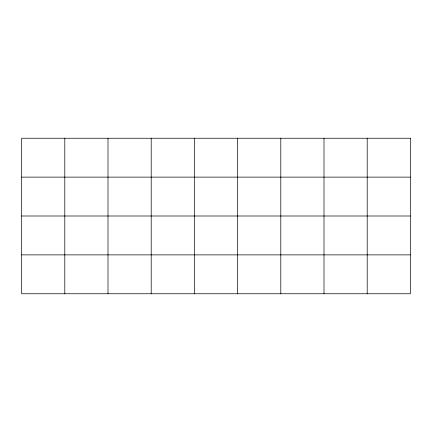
<?xml version="1.0" encoding="UTF-8"?>
<svg xmlns="http://www.w3.org/2000/svg" width="432" height="432" viewBox="0 0 432 432"><rect width="100%" height="100%" fill="white"/><g stroke="black" fill="none" stroke-linecap="round" stroke-linejoin="round"><path stroke-width="0.65" d="M21.6 177.12L410.4 177.12M21.6 216L410.4 216M21.6 254.88L410.4 254.88M367.2 138.24L367.2 293.76M324 138.24L324 293.76M280.8 138.24L280.8 293.76M237.6 138.24L237.6 293.76M194.4 138.24L194.4 293.76M151.2 138.24L151.2 293.76M108 138.24L108 293.76M64.8 138.24L64.8 293.76M410.4 138.24L21.6 138.24L21.6 293.76L410.4 293.76L410.4 138.24"/></g></svg>
